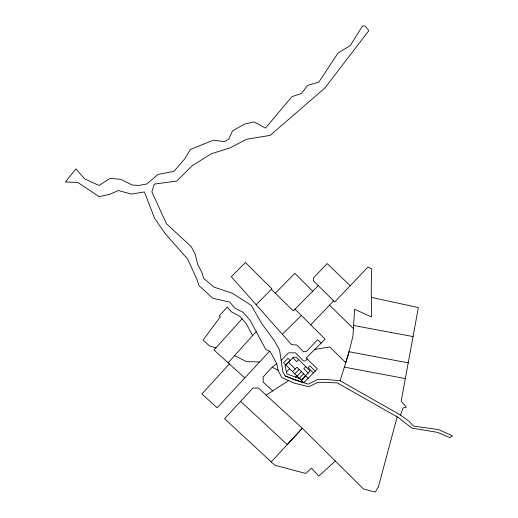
<?xml version="1.0" encoding="UTF-8"?>
<svg xmlns="http://www.w3.org/2000/svg" width="518" height="518" viewBox="0 0 518 518"><rect width="100%" height="100%" fill="white"/><g stroke="black" fill="none" stroke-linecap="round" stroke-linejoin="round"><path stroke-width="0.78" d="M397.17 416.88L378.405 486.855L375.187 492.1L363.461 488.953L302.324 428.276L258.469 388.073L252.868 388.086L224.572 418.686L274.754 465.164L305.743 473.478L311.525 468.181L318.784 476.12L335.301 461.007M340.112 380.756L326.605 379.467L317.314 379.597L308.385 384.155L293.007 379.37L285.204 375.958L283.003 372.189L279.532 349.812L274.307 340.637L261.894 323.828L251.243 305.348L232.265 293.194L213.966 287.14L203.788 278.529L201.871 272.39L197.714 264.413L195.137 254.008L191.31 246.769L166.459 223.737L151.852 191.854L154.286 184.104L176.696 181.054L192.191 165.747L211.299 153.794L230.491 147.708L246.464 139.297L270.221 135.36L324.909 87.995L368.848 30.646L365.106 26.029L362.574 25.9L350.33 45.539L337.898 53.199L318.894 82.077L307.569 85.399L301.547 93.434L291.951 96.659L265.475 128.088L253.988 121.905L244.315 124.223L232.498 130.95L228.716 139.122L224.553 141.673L213.299 140.216L190.391 149.456L184.796 158.761L173.983 171.367L158.035 174.443L146.769 183.968L139.115 185.412L132.33 185.062L120.59 179.325L110.043 178.393L98.99 185.438L84.687 178.891L75.958 168.881L65.423 182.012L77.784 182.427L99.093 196.626L109.473 194.412L118.357 190.52L131.378 194.082L144.431 191.945L154.532 218.175L165.093 233.514L187.652 259.058L197.047 279.733L198.88 285.515L212.904 298.316L229.837 302.091L234.389 307.731L243.11 312.367L250.317 320.623L265.721 349.365L270.208 351.573L276.741 363.565L278.043 370.189L281.727 377.46L293.984 383.061L308.903 386.713L317.948 382.252L337.276 382.867L398.491 417.631L411.849 428.108L437.483 432.349L449.838 437.619L452.577 435.929L438.623 429.584L413.558 426.094L409.311 421.51L400.531 415.054L340.112 380.756L348.413 354.053L352.926 336.253L354.597 309.285L371.51 316.958L371.257 287.14L371.723 268.997L368.071 266.971L334.738 301.949L313.448 280.898L313.435 277.952L327.156 263.584L350.207 285.722M400.531 415.054L403.017 407.964L406.41 407.077L401.178 401.314L418.363 307.575L371.374 297.39M242.074 318.829L214.031 350.026L244.645 377.816M228.127 362.827L256.203 331.604M229.377 363.96L201.903 393.945L217.165 407.802L269.522 351.236M276.767 363.707L272.177 367.204L263.15 376.968L263.163 382.142L272.721 390.902M271.225 461.907L302.324 428.276L287.244 444.586L240.611 401.333M310.716 324.799L333.605 300.88M281.164 360.36L288.403 352.862L295.428 352.816L303.315 360.781L305.264 361.059L307.278 359.071M256.138 304.733L271.846 288.759L245.409 262.484L231.287 276.729L291.517 344.593L296.898 345.059L303.069 351.463L306.203 351.651L317.644 339.724L321.186 343.097M318.259 285.677L293.292 310.884L275.317 293.214L294.846 273.349L312.743 291.245M285.832 365.028L290.281 360.554L288.053 358.339L283.624 362.794L303.684 382.731L317.411 368.92L306.151 357.977L325.136 339.186L295.02 309.136M286.448 371.892L289.575 368.751M298.698 359.57L296.659 361.616L292.832 357.815M292.521 371.678L296.969 367.197L308.113 378.276M294.768 373.873L299.197 369.412M295.474 377.078L296.704 375.835M305.827 366.653L303.794 368.706L308.165 373.051M296.995 376.087L301.424 371.626M299.223 378.302L303.652 373.841M301.457 380.516L305.885 376.055M282.336 334.246L301.359 315.462M266.181 395.137L288.61 380.607M314.866 349.352L329.785 346.982L345.759 362.6L348.996 351.754L408.229 362.859M259.188 361.946L246.704 361.629L234.576 355.652M353.593 325.479L413.047 336.577M344.353 367.12L405.348 378.587M215.993 347.837L209.583 345.985L203.075 340.086L220.312 316.835L219.185 316.019L227.318 306.973L231.125 311.694L239.931 316.368L246.154 323.497L252.629 335.58M285.204 375.958L303.639 382.776M272.177 367.204L278.043 370.189M329.532 305.134L353.399 328.587M271.328 289.284L275.317 293.214M315.197 371.141L309.848 365.825L308.08 367.605L313.429 372.921M288.487 362.354L295.176 368.997M293.369 357.271L285.004 365.689L286.92 373.912L301.832 379.422L310.204 370.998L296.367 357.252L293.369 357.271"/></g></svg>
